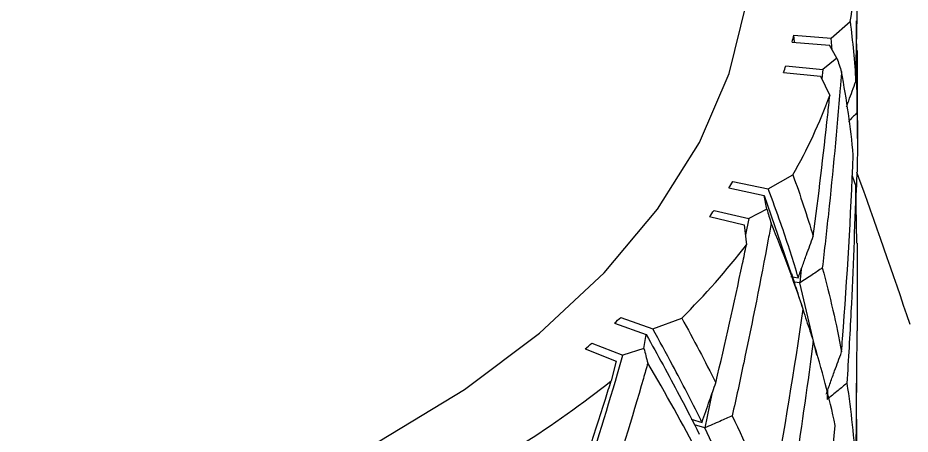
# Model space of a CAD drawing. Extents: x 0 to 10.8, y -11.1 to 0.
# Drawn here: x 4.6524 to 4.7364, y -5.0124 to -4.9732 of the extents above; entities that cross this region are included whole.
import ezdxf

# ---------------------------------------------------------------- set-up
doc = ezdxf.new("R2010")
doc.units = 0
doc.header["$LTSCALE"] = 0.5
doc.header["$MEASUREMENT"] = 0
for name, color, linetype in [('Dimension', 10, 'CONTINUOUS'), ('Hardware', 242, 'CONTINUOUS'), ('Mounting', 4, 'CONTINUOUS')]:
    doc.layers.add(name, color=color, linetype=linetype)

msp = doc.modelspace()

# ---------------------------------------------------------------- linework, layer by layer
at = {"layer": 'Dimension', "transparency": 16777216}
msp.add_open_spline([(4.295788687800496, -4.453301352101676), (5.645067267058266, -4.366282299263275), (6.244345846315582, -5.578301352101789), (6.843624425573125, -6.790320404940189), (8.192903004830669, -6.703301352101676)], degree=3, dxfattribs=at)
at = {"layer": 'Hardware', "transparency": 16777216}
for centre, radius, start, end in [((4.730402779768383, -5.06126154577845), 0.1510460844734429, 34.69538535125152, 93.38856847276233), ((3.732643401019232, -5.344609608728092), 1.0606173055579, 18.84093581415214, 19.66267591470025)]:
    msp.add_arc(centre, radius, start, end, dxfattribs=at)
at = {"layer": 'Mounting', "lineweight": 25, "transparency": 16777216}
for p, q in [((4.728974920919882, -4.975104132035824), (4.730771356986224, -4.973544906590121)), ((4.731439974612385, -4.98210588610732), (4.731378314587801, -4.973483981385755)), ((4.725468086815454, -4.974837380488793), (4.728974928366824, -4.975104113607244)), ((4.725534324024466, -4.975488519121086), (4.725468086815454, -4.974837380488793)), ((4.725318235704435, -4.975470885475147), (4.728820562604369, -4.975756688949559)), ((4.729526919626096, -4.976999309025246), (4.728820562282863, -4.975756693273638)), ((4.729096497847195, -4.976242115959224), (4.728974921099507, -4.975104133521597)), ((4.731474867769066, -4.984552848375188), (4.731474867769066, -4.976283277346397)), ((4.729526919626096, -4.976999309025246), (4.728189978678984, -4.97805507665754)), ((4.724509485056387, -4.978331341228284), (4.727987466279956, -4.978703254094057)), ((4.724706077783821, -4.977702109986524), (4.728189976670365, -4.978055080827346)), ((4.728189978362479, -4.978055080321496), (4.728096470216087, -4.97892817079412)), ((4.727987472312634, -4.978703235561966), (4.728861344890447, -4.980506616405705)), ((4.723065404525641, -4.989307668353888), (4.72538414330711, -4.987998132720236)), ((4.730958592568868, -4.98807440041918), (4.731306985903757, -4.989055285825316)), ((4.71935653943774, -4.989227514203776), (4.722679399217441, -4.989927438497432)), ((4.719731274432661, -4.988625838680548), (4.723065418446822, -4.989307651221736)), ((4.731398338402187, -4.994425188959781), (4.731306993450744, -4.989055132161752)), ((4.722922789495669, -4.991227684854778), (4.722679397345701, -4.98992744268844)), ((4.722679397973707, -4.989927444317232), (4.725259080954856, -4.997426147882663)), ((4.717954177248885, -4.991336506934886), (4.72123482120719, -4.992099919007046)), ((4.722922789495669, -4.991227684854778), (4.721234824673957, -4.99209991516949)), ((4.71753526125417, -4.991928391948932), (4.7208032948447, -4.992709621850679)), ((4.720803307419828, -4.992709604447612), (4.721008591422105, -4.994578463530729)), ((4.721234823989107, -4.992099918772738), (4.720907247146442, -4.993655848185938)), ((4.731474867769066, -5.002695446471364), (4.731474867769066, -4.994425818328011)), ((4.726173395621345, -4.996884019275058), (4.726034117351901, -4.998184467789599)), ((4.725190149789569, -4.997578291126331), (4.725887749261801, -4.997686198450708)), ((4.726034079322289, -4.998184450256474), (4.72552714960716, -4.99810751285986)), ((4.72764861825749, -5.004992581791612), (4.726034068649369, -4.998184519432584)), ((4.726348760044857, -5.0006572764363), (4.72623285175041, -5.000302684751489)), ((4.708570634449188, -5.001967975803439), (4.711568802191323, -5.003051430866151)), ((4.709153875610582, -5.001424425850871), (4.712169603995108, -5.002491519335081)), ((4.712169584207913, -5.002491534421949), (4.714909285693238, -5.001488921591431)), ((4.731398335302856, -5.002694817034921), (4.731306980676436, -5.015468488723513)), ((4.711338586945203, -5.00435247131503), (4.711568798851204, -5.003051434740883)), ((4.705816427326226, -5.004391234222851), (4.708731684533859, -5.005547637665074)), ((4.706439357948739, -5.003862563651865), (4.70937336709585, -5.005003052184577)), ((4.711338586945203, -5.00435247131503), (4.709373371869106, -5.005003048847016)), ((4.70873170310233, -5.00554762215171), (4.708259426632594, -5.007400281364482)), ((4.731439970219981, -5.018391233910279), (4.731363027272209, -5.00763176669642)), ((4.717755022232495, -5.008628333477247), (4.717077538965668, -5.011846253684098)), ((4.728653608906825, -5.008304912424535), (4.728609758297807, -5.009165846942665)), ((4.715811500936297, -5.011026896834096), (4.716819732598879, -5.011323460904975)), ((4.717077500815776, -5.01184623152875), (4.716095487500297, -5.011560736839328))]:
    msp.add_line(p, q, dxfattribs=at)
at = {"layer": 'Mounting', "lineweight": 25, "transparency": 16777216, "flags": 128}
msp.add_lwpolyline([(4.529425354885689, -5.011899771185938), (4.538026337435213, -5.016378217962711), (4.5473793920562, -5.020322397328584), (4.557385374042951, -5.02369050000101), (4.567938217497158, -5.026446823253877), (4.578926059652986, -5.028562149374977), (4.590232426649891, -5.03001405538123), (4.601737468185547, -5.030787150707681), (4.613319227957163, -5.030873240351639), (4.624854936429983, -5.030271411741467), (4.63622231222439, -5.028988044410028), (4.647300858329345, -5.027036742370456), (4.657973139399928, -5.024438189909688), (4.66812602660184, -5.021219932330268), (4.677651896805173, -5.017416083963212), (4.686449773415916, -5.013066966547456), (4.694426396752988, -5.008218681809524), (4.701497212625327, -5.002922622773724), (4.707587268625275, -4.99723492898346), (4.71263200864405, -4.991215891407705), (4.716577957182835, -4.984929313342207), (4.719383286205357, -4.978441834078296), (4.721018258525874, -4.971822222510184), (4.721474867769075, -4.965976814895953)], dxfattribs=at)
at = {"layer": 'Mounting', "lineweight": 25, "transparency": 16777216}
for centre, radius, start, end in [((4.690243507656305, -4.965961180472561), 0.04123129214709945, 349.4011674340459, 0.2243312404434113), ((4.685174936899784, -4.965640797295748), 0.04132934880371319, 346.240458776614, 347.1429454510456), ((4.683643132294037, -4.965218009383364), 0.04291874019779061, 342.2094296296749, 343.0894954044074), ((4.682514641639727, -4.963547438817557), 0.04935210818432463, 330.3016518794363, 339.9014252316068), ((4.674256659132652, -4.960720914509579), 0.05335377615191642, 327.7039586399902, 328.4651654415126), ((4.671121412451384, -4.958634065499552), 0.05712055264444906, 324.3467625239625, 325.074125298999), ((4.666689033400417, -4.952781869516912), 0.06853881837450633, 314.7122446846697, 322.4232455443721), ((4.657105648397646, -4.946160213350993), 0.07591542095808947, 312.6817321911384, 313.2834492283998), ((4.653260185679301, -4.941833070940618), 0.08170484887261249, 310.0342243953171, 310.6071703731336), ((4.647260830681034, -4.930778824998981), 0.0979371035141595, 302.4460407856772, 308.5234130864523)]:
    msp.add_arc(centre, radius, start, end, dxfattribs=at)
for points, knots in [([(4.73130698916475, -4.979183248693346), (4.731408161637773, -4.975335657471248), (4.73146368015955, -4.971482882870646), (4.731474870441161, -4.967018497710058), (4.73147525049103, -4.966409096599989), (4.731474484034152, -4.965799750832332)], [0.001208963695116868, 0.001208963695116868, 0.001208963695116868, 0.001208963695116868, 0.001503074287481278, 0.001503074287481278, 0.001549572798624516, 0.001549572798624516, 0.001549572798624516, 0.001549572798624516]), ([(4.729966689747926, -4.978273868533222), (4.729926963221715, -4.978777824856195), (4.729886455768565, -4.979281718247194), (4.729520350674647, -4.983749307991673), (4.72914724769339, -4.987709191783495), (4.728544952637094, -4.99336668719792), (4.728354876930553, -4.995067785060655), (4.728155928958358, -4.996768098537643)], [0.005083892301324364, 0.005083892301324364, 0.005083892301324364, 0.005083892301324364, 0.005122606385453733, 0.005122606385453733, 0.005427180575689135, 0.005427180575689135, 0.005558214953685098, 0.005558214953685098, 0.005558214953685098, 0.005558214953685098]), ([(4.730435129252783, -4.98159493654839), (4.730505686804918, -4.981396932269035), (4.730792512769312, -4.980592018172217), (4.731085827890865, -4.979788845483142), (4.731306989164523, -4.979183248696984)], [0, 0, 0, 0, 0.2459942994420407, 0.9999999999999999, 0.9999999999999999, 0.9999999999999999, 0.9999999999999999]), ([(4.727300784767067, -4.993785267466933), (4.727801004301, -4.98997416593545), (4.728257503040368, -4.986152458178594), (4.728734488854343, -4.981717693289795), (4.728798480133719, -4.981112197934806), (4.728861344519146, -4.980506619982805)], [0.001208963695116869, 0.001208963695116869, 0.001208963695116869, 0.001208963695116869, 0.001503074287481293, 0.001503074287481293, 0.001549572798624531, 0.001549572798624531, 0.001549572798624531, 0.001549572798624531]), ([(4.731439933385445, -4.982106160496016), (4.731208335744441, -4.982351881899774), (4.730975733241166, -4.982597288123827), (4.730742129256214, -4.982842374913901), (4.730704161135236, -4.982882209357683), (4.730666166539095, -4.982922035384206), (4.730628145481887, -4.982961852975052)], [0, 0, 0, 0, 3.692454476569164e-05, 3.692454476569164e-05, 3.692454476569164e-05, 4.292595071660835e-05, 4.292595071660835e-05, 4.292595071660835e-05, 4.292595071660835e-05]), ([(4.729966689489174, -5.00468748738939), (4.72999935267876, -5.004273143728881), (4.730031489013072, -5.003858746471508), (4.730502506029552, -4.997682890341139), (4.730840001611568, -4.991910939297497), (4.731074678318691, -4.986129556728827)], [0.001726681020851305, 0.001726681020851305, 0.001726681020851305, 0.001726681020851305, 0.001758512829247847, 0.001758512829247847, 0.002201016585362853, 0.002201016585362853, 0.002201016585362853, 0.002201016585362853]), ([(4.725887749261801, -4.997686198450481), (4.725858061004828, -4.997586313640625), (4.725352983279436, -4.995887002269058), (4.724460488956538, -4.993103734008969), (4.72346515787649, -4.990395375135392), (4.723065415418205, -4.989307650602427)], [0, 0, 0, 0, 0.03602306106505671, 0.6128499158845441, 1, 1, 1, 1]), ([(4.731306985903757, -4.989055285825714), (4.731203451416604, -4.992993696788574), (4.731051903541356, -4.996934998198412), (4.730738372996484, -5.003127796360047), (4.730608703952839, -5.005379244328765), (4.730463486024746, -5.007629130933481)], [0.004433607830142783, 0.004433607830142783, 0.004433607830142783, 0.004433607830142783, 0.004734635524149195, 0.004734635524149195, 0.004906805992855937, 0.004906805992855937, 0.004906805992855937, 0.004906805992855937]), ([(4.723338470256749, -4.992554149173202), (4.723247462146446, -4.993050173121901), (4.723155715073972, -4.993546041918876), (4.722335646182728, -4.997941660101844), (4.721562392881197, -5.001831988286597), (4.720392143470235, -5.007381933885711), (4.72003176946555, -5.009049633001098), (4.719663106899134, -5.01071550649101)], [0.005083892301324373, 0.005083892301324373, 0.005083892301324373, 0.005083892301324373, 0.005122606385453739, 0.005122606385453739, 0.005427180575689141, 0.005427180575689141, 0.005558214953685095, 0.005558214953685095, 0.005558214953685095, 0.005558214953685095]), ([(4.72588774988526, -4.997686326625683), (4.726015404500686, -4.99732539855205), (4.726143800488217, -4.996964762252958), (4.726272940654781, -4.996604422200903), (4.726402080822936, -4.996244082143733), (4.726531965524146, -4.995884037347309), (4.726662597532368, -4.995524292317896), (4.726873375833975, -4.994943833919649), (4.727086100239603, -4.994364152254718), (4.727300784766612, -4.993785267470514)], [0, 0, 0, 0, 3.692449215761399e-05, 3.692449215761399e-05, 3.692449215761399e-05, 7.384898518655828e-05, 7.384898518655828e-05, 7.384898518655828e-05, 0.0001334277934832269, 0.0001334277934832269, 0.0001334277934832269, 0.0001334277934832269]), ([(4.718123170006038, -5.007587352956932), (4.71900057460698, -5.003859839298229), (4.71983810237839, -5.000116647096149), (4.720760037155742, -4.995766762250696), (4.720884842938631, -4.995172722229881), (4.721008590691326, -4.994578467040981)], [0.001208963695116868, 0.001208963695116868, 0.001208963695116868, 0.001208963695116868, 0.001503074287481286, 0.001503074287481286, 0.001549572798624524, 0.001549572798624524, 0.001549572798624524, 0.001549572798624524]), ([(4.728155883574345, -4.996768129159193), (4.727840850105167, -4.996980683510685), (4.727524947089023, -4.997192808952036), (4.727208179367381, -4.997404501727715), (4.72701315729546, -4.997534833074212), (4.726817806926192, -4.997665000784536), (4.726622129397583, -4.997795003985914), (4.726426450214603, -4.997925008286074), (4.72623044345346, -4.998054848349113), (4.726034110257842, -4.998184523305042)], [0, 0, 0, 0, 3.692454476569257e-05, 3.692454476569257e-05, 3.692454476569257e-05, 5.965757049893208e-05, 5.965757049893208e-05, 5.965757049893208e-05, 8.239078838353471e-05, 8.239078838353471e-05, 8.239078838353471e-05, 8.239078838353471e-05]), ([(4.726234895344987, -5.00030201886932), (4.726111437659256, -4.999924248522461), (4.725786433116582, -4.998929761400291), (4.725469710103425, -4.997931394471493), (4.725273298917273, -4.997312271690362)], [0, 0, 0, 0, 0.3798644933961249, 1, 1, 1, 1]), ([(4.72333847001255, -5.018967767998845), (4.723413296468607, -5.018559946313815), (4.723487625498819, -5.018152008883249), (4.724587801170401, -5.012071485471836), (4.725517882217446, -5.00637644512625), (4.726349573450761, -5.000659764841316)], [0.001726681020851302, 0.001726681020851302, 0.001726681020851302, 0.001726681020851302, 0.001758512829247846, 0.001758512829247846, 0.002201016585362855, 0.002201016585362855, 0.002201016585362855, 0.002201016585362855]), ([(4.726338728885366, -5.000724012560738), (4.726446185358327, -5.001056411704951), (4.726554155946587, -5.001388765680588), (4.72666264217014, -5.001721072400244), (4.726873404337539, -5.00236666298548), (4.727086113819496, -5.003012078763959), (4.727300781612485, -5.003657304209639)], [4.318544522369685e-05, 4.318544522369685e-05, 4.318544522369685e-05, 4.318544522369685e-05, 7.384898531217373e-05, 7.384898531217373e-05, 7.384898531217373e-05, 0.0001334208711571364, 0.0001334208711571364, 0.0001334208711571364, 0.0001334208711571364]), ([(4.716819732598651, -5.011323460904748), (4.716767745885136, -5.011218620434761), (4.715883310968593, -5.009434999850725), (4.714376997142608, -5.006506182986243), (4.712802105445689, -5.003641874860023), (4.712169601255709, -5.002491518365787)], [0, 0, 0, 0, 0.03602306106505773, 0.6128499158845444, 1, 1, 1, 1]), ([(4.711568802810234, -5.003051431089773), (4.712626656119937, -5.004960025449748), (4.714375360915255, -5.008115064129925), (4.71594101041228, -5.011210274737948), (4.71655954321659, -5.012433083100461)], [0, 0, 0, 0, 0.604935328368545, 1, 1, 1, 1]), ([(4.727300781612485, -5.00365730420998), (4.726788756087444, -5.007558365833063), (4.726229830811917, -5.011456559012004), (4.725278974314733, -5.017572640004971), (4.724918175736093, -5.019794328662613), (4.724542628279323, -5.022012617627922)], [0.004433607830142779, 0.004433607830142779, 0.004433607830142779, 0.004433607830142779, 0.004734635524149191, 0.004734635524149191, 0.004906805992855937, 0.004906805992855937, 0.004906805992855937, 0.004906805992855937]), ([(4.70339635511391, -5.024134484673027), (4.704075757606006, -5.022091093613597), (4.704743529867983, -5.020043098335918), (4.706593358998134, -5.01425472773758), (4.70774827498667, -5.010503626856973), (4.709034161057389, -5.006159588093396), (4.709204241485395, -5.005581491252713), (4.709373370845924, -5.005003052346581)], [0.005047594040414508, 0.005047594040414508, 0.005047594040414508, 0.005047594040414508, 0.005214926679320327, 0.005214926679320327, 0.005519500869555729, 0.005519500869555729, 0.005566222870637729, 0.005566222870637729, 0.005566222870637729, 0.005566222870637729]), ([(4.728521845687283, -5.008674715070356), (4.728652381600568, -5.00830597746085), (4.728783676017429, -5.007937486407684), (4.728915731821871, -5.007569246219873), (4.729047787628133, -5.007201006026833), (4.729180605183956, -5.006833015689949), (4.729314187336968, -5.006465279553424), (4.729529692860979, -5.00587201790205), (4.729747189662021, -5.005279414371216), (4.729966689489174, -5.004687487389958)], [0, 0, 0, 0, 3.692449221523123e-05, 3.692449221523123e-05, 3.692449221523123e-05, 7.384898530530204e-05, 7.384898530530204e-05, 7.384898530530204e-05, 0.0001334186949999147, 0.0001334186949999147, 0.0001334186949999147, 0.0001334186949999147]), ([(4.711712012559474, -5.005726820273992), (4.711573700356439, -5.006208930124728), (4.711434723451475, -5.006690799655871), (4.710196531708789, -5.01096153208556), (4.709056922966738, -5.014735796632181), (4.707369864715929, -5.020112373993072), (4.706854942486416, -5.021726964173808), (4.706332677648788, -5.023338780301742)], [0.005083892301324373, 0.005083892301324373, 0.005083892301324373, 0.005083892301324373, 0.005122606385453738, 0.005122606385453738, 0.00542718057568914, 0.00542718057568914, 0.005558214953685094, 0.005558214953685094, 0.005558214953685094, 0.005558214953685094]), ([(4.704175250685239, -5.019986287797735), (4.705391493562047, -5.016385807002678), (4.706573446383118, -5.01276514756006), (4.707900037150011, -5.008551692864273), (4.708080202824704, -5.007976157103656), (4.708259425573942, -5.007400284766106)], [0.001208963695116868, 0.001208963695116868, 0.001208963695116868, 0.001208963695116868, 0.001503074287481271, 0.001503074287481271, 0.00154957279862451, 0.00154957279862451, 0.00154957279862451, 0.00154957279862451]), ([(4.716819733173907, -5.01132358915271), (4.716937486620509, -5.010977551307349), (4.717055923936641, -5.010631891713615), (4.717175047711862, -5.010286615171424), (4.717294171488675, -5.009941338624344), (4.71741398205063, -5.009596444183785), (4.717534481957046, -5.009251936679618), (4.717728911836275, -5.008696064443143), (4.717925136875692, -5.008141195942585), (4.718123170005128, -5.007587352960456)], [0, 0, 0, 0, 3.692449215761722e-05, 3.692449215761722e-05, 3.692449215761722e-05, 7.384898518656128e-05, 7.384898518656128e-05, 7.384898518656128e-05, 0.0001334277934832337, 0.0001334277934832337, 0.0001334277934832337, 0.0001334277934832337]), ([(4.730463483608901, -5.00762913295921), (4.730188664128491, -5.007859532210148), (4.729912902233536, -5.008089557835092), (4.729636202065421, -5.008319205802252), (4.729465840046259, -5.008460598168142), (4.729295121879204, -5.008601847765135), (4.729124048539234, -5.00874295365395), (4.728952973753394, -5.008884060735625), (4.728781543426976, -5.009025024405048), (4.728609758541779, -5.009165843724077)], [0, 0, 0, 0, 3.692454477490111e-05, 3.692454477490111e-05, 3.692454477490111e-05, 5.96586441958697e-05, 5.96586441958697e-05, 5.96586441958697e-05, 8.239293580919987e-05, 8.239293580919987e-05, 8.239293580919987e-05, 8.239293580919987e-05]), ([(4.719663051478392, -5.010715530996208), (4.719278350655259, -5.010885628701146), (4.718892953604382, -5.011055202492003), (4.718506866415282, -5.011224249276381), (4.718269166933169, -5.011328325076647), (4.718031205203033, -5.011432201409207), (4.717792982653464, -5.011535877556867), (4.7175547580905, -5.011639554580881), (4.717316272199923, -5.01174303163566), (4.717077526416006, -5.011846308007648)], [0, 0, 0, 0, 3.692454476569206e-05, 3.692454476569206e-05, 3.692454476569206e-05, 5.965757049893105e-05, 5.965757049893105e-05, 5.965757049893105e-05, 8.239078838353274e-05, 8.239078838353274e-05, 8.239078838353274e-05, 8.239078838353274e-05]), ([(4.721972834190183, -5.022784477489495), (4.721502111512336, -5.021634430754887), (4.720025793127661, -5.018027561535462), (4.718272059723631, -5.014350711600969), (4.717077502506072, -5.011846221683868)], [0, 0, 0, 0, 0.3188490251917125, 1, 1, 1, 1]), ([(4.727300779426059, -5.03007031277815), (4.727427306930622, -5.029106319152959), (4.727550991646694, -5.028142011515058), (4.728320802085818, -5.021996758976115), (4.728887668852622, -5.016806991976068), (4.729371689985101, -5.011608558221781)], [0.002378381747722605, 0.002378381747722605, 0.002378381747722605, 0.002378381747722605, 0.002452851256914944, 0.002452851256914944, 0.002852802666629454, 0.002852802666629454, 0.002852802666629454, 0.002852802666629454])]:
    msp.add_open_spline(points, degree=3, knots=knots, dxfattribs=at)
for points in [[(4.730771356716332, -4.973544906468589), (4.731011109951851, -4.97542747117518), (4.731189744223684, -4.977306238317396), (4.731306990798203, -4.97918314804599)], [(4.729526926364542, -4.976999302053798), (4.729672610496891, -4.977424294224591), (4.729819198082168, -4.977849151224063), (4.729966689747926, -4.978273868533222)], [(4.73107472321135, -4.98612942388354), (4.730823334445631, -4.983518168624641), (4.7304536320853, -4.980901378233966), (4.729966689390494, -4.978273869185216)], [(4.73143997567422, -4.982105923360734), (4.731514262379278, -4.984711737600264), (4.731469888953143, -4.987315917539831), (4.73130698420573, -4.989923682573988)], [(4.725384143022893, -4.98799813256511), (4.726081766991683, -4.989937572993028), (4.726720975295621, -4.991865963047189), (4.727300806323001, -4.993785168226623)], [(4.72292279815656, -4.991227678817722), (4.723060501366035, -4.991669865624203), (4.723199058535101, -4.992112023890911), (4.723338470256749, -4.992554149173202)], [(4.726349637586509, -5.000659638611353), (4.725458677429287, -4.997979070893507), (4.724453982605382, -4.995278888426583), (4.723338469782675, -4.992554149774776)], [(4.728155971863544, -4.99676789994686), (4.728875609091119, -4.999421885825427), (4.729479767793919, -5.002060030951327), (4.729966694187624, -5.004687456123122)], [(4.714909285406975, -5.001488921401688), (4.716034290594052, -5.003538950552638), (4.717106136460188, -5.005571159474755), (4.718123210542672, -5.007587257484147)], [(4.711338597150188, -5.004352466422631), (4.711462301625488, -5.004810516009968), (4.711586773250929, -5.005268635419213), (4.711712012559474, -5.005726820273935)], [(4.729371687153161, -5.011608576975505), (4.728797383448182, -5.008972442348806), (4.728106425637179, -5.006323664380886), (4.727300819440643, -5.00365715329923)], [(4.71649471129399, -5.014305205524579), (4.715003118979212, -5.011480075521717), (4.713407341676884, -5.008622108411259), (4.711712011989221, -5.005726820812129)], [(4.730463477789726, -5.007629186969325), (4.730862631213768, -5.010249326854876), (4.731144070318351, -5.012860680971812), (4.73130697812644, -5.015468447905164)], [(4.719663181909709, -5.010715315054824), (4.720996718059951, -5.013493878015481), (4.722223004257103, -5.016243086087684), (4.723338480772327, -5.01896773767055)]]:
    msp.add_open_spline(points, degree=3, dxfattribs=at)

doc.saveas('drawing.dxf')
